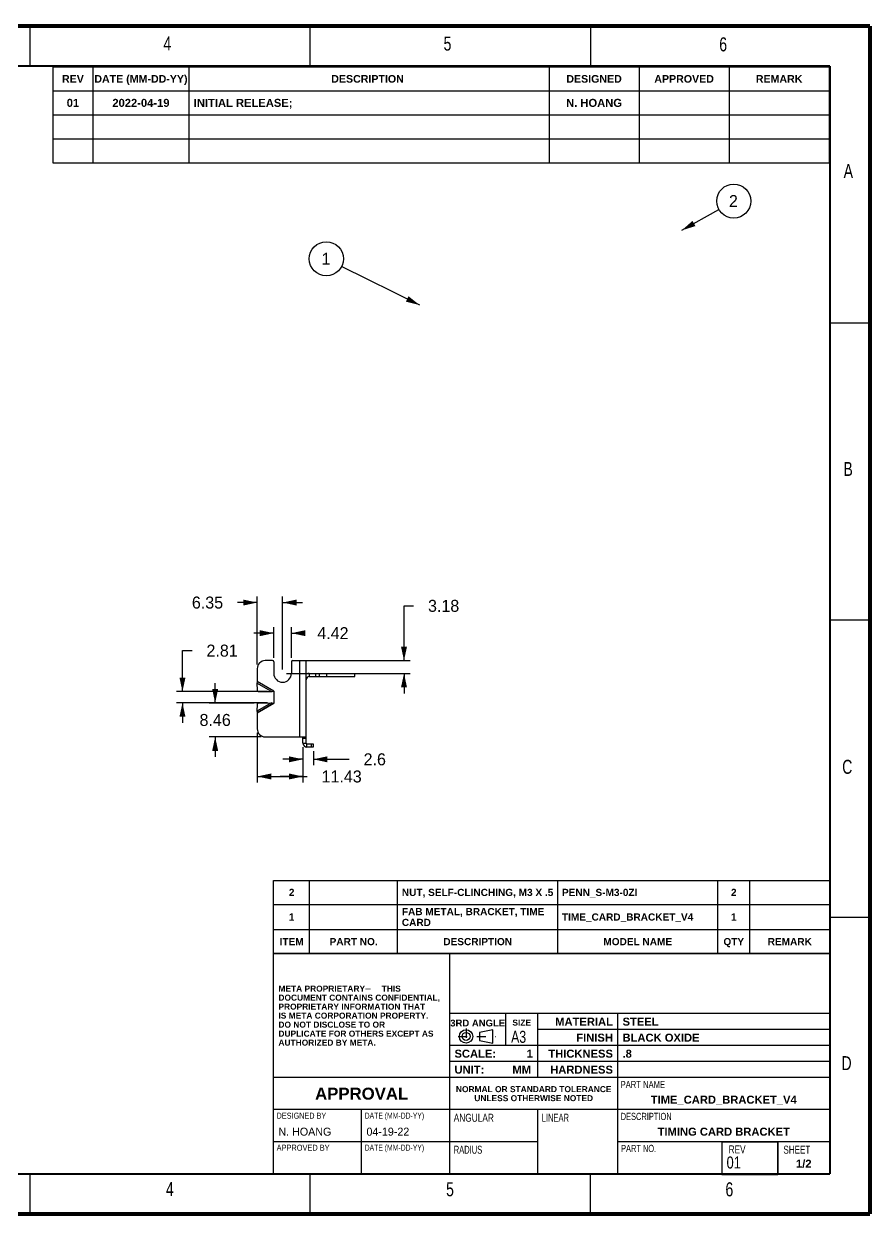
# Model space of a CAD drawing. Extents: x 0 to 420, y 0 to 297.
# Drawn here: x 208.5 to 420.5, y -0.5 to 297.5 of the extents above; entities that cross this region are included whole.
import ezdxf
from ezdxf.enums import TextEntityAlignment as Align

# ---------------------------------------------------------------- set-up
doc = ezdxf.new("R2010")
doc.units = 0
doc.header["$LTSCALE"] = 23.1
doc.linetypes.add('DASHED', pattern=[0.2, 0.1, -0.1])
doc.layers.get('0').update_dxf_attribs({"linetype": 'CONTINUOUS'})
doc.layers.add('03___PRT_ALL_CURVES', color=7, linetype='CONTINUOUS')
doc.styles.get("Standard").update_dxf_attribs({"font": 'gothic.ttf'})
doc.styles.add('TEXTSTYLE_2', font='txt', dxfattribs={"width": 0.75})
doc.styles.add('TEXTSTYLE_3', font='txt', dxfattribs={"width": 0.8})
doc.styles.add('TEXTSTYLE_5', font='arialbd.ttf')
doc.styles.add('TEXTSTYLE_6', font='arialbd.ttf')
doc.styles.add('TEXTSTYLE_7', font='arialbd.ttf')
doc.styles.add('TEXTSTYLE_8', font='txt', dxfattribs={"width": 0.8})
doc.styles.add('TEXTSTYLE_9', font='gdt', dxfattribs={"width": 0.7})
doc.dimstyles.get("Standard").update_dxf_attribs({"dimtxt": 2.5, "dimasz": 2.5, "dimexe": 1.25, "dimexo": 0.625, "dimtad": 1, "dimcen": 2.5, "dimazin": 3, "dimtfac": 1, "dimtmove": 0, "dimatfit": 3})

# ---------------------------------------------------------------- blocks, each defined once
blk = doc.blocks.new('3ND_ANGLE_BL0', base_point=(321.66, 44.42))
at = {"color": 3, "linetype": 'DASHED'}
for p, q in [((319, 46.42), (319, 42.42)), ((317, 44.42), (321, 44.42)), ((321.66, 44.42), (326.33, 44.42))]:
    blk.add_line(p, q, dxfattribs=at)
at = {"color": 3, "linetype": 'CONTINUOUS'}
for p, q in [((325.66, 46.09), (322.33, 45.42)), ((322.33, 45.42), (322.33, 43.42)), ((325.66, 42.75), (325.66, 46.09)), ((322.33, 43.42), (325.66, 42.75))]:
    blk.add_line(p, q, dxfattribs=at)
for radius in [1.67, 1]:
    blk.add_circle((319, 44.42), radius, dxfattribs=at)
blk = doc.blocks.new('_FILLED')
at = {"color": 0, "linetype": 'BYBLOCK'}
blk.add_solid([(0, 0), (-1, 0.214), (-1, -0.214)], dxfattribs=at)
blk = doc.blocks.new('*D20')
at = {"color": 2, "linetype": 'CONTINUOUS'}
for p, q in [((266.81, 120.29), (266.81, 107.89)), ((278.24, 116.75), (278.24, 107.89)), ((266.81, 109.39), (272.52, 109.39)), ((278.24, 109.39), (272.52, 109.39)), ((272.52, 109.39), (279.29, 109.39))]:
    blk.add_line(p, q, dxfattribs=at)
at = {"color": 2, "linetype": 'CONTINUOUS', "xscale": 3.5, "yscale": 3.5, "zscale": 3.5, "rotation": 180}
blk.add_blockref('_FILLED', (266.81, 109.39), dxfattribs=at)
at = {"color": 2, "linetype": 'CONTINUOUS', "xscale": 3.5, "yscale": 3.5, "zscale": 3.5}
blk.add_blockref('_FILLED', (278.24, 109.39), dxfattribs=at)
at = {"color": 2, "linetype": 'CONTINUOUS'}
blk.add_text('11.43', height=3, dxfattribs=at).set_placement((282.89, 107.89))
blk = doc.blocks.new('*D21')
at = {"color": 2, "linetype": 'CONTINUOUS'}
for p, q in [((256.3, 127.75), (256.3, 132.75)), ((266.07, 127.75), (254.8, 127.75)), ((267.81, 119.29), (254.8, 119.29)), ((256.3, 119.29), (256.3, 114.29))]:
    blk.add_line(p, q, dxfattribs=at)
at = {"color": 2, "linetype": 'CONTINUOUS', "xscale": 3.5, "yscale": 3.5, "zscale": 3.5}
for p, rotation in [((256.3, 127.75), 270), ((256.3, 119.29), 90)]:
    blk.add_blockref('_FILLED', p, dxfattribs=dict(at, rotation=rotation))
at = {"color": 2, "linetype": 'CONTINUOUS'}
blk.add_text('8.46', height=3, dxfattribs=at).set_placement((256.3, 122.02), align=Align.CENTER)
blk = doc.blocks.new('*D22')
at = {"color": 2, "linetype": 'CONTINUOUS'}
for p, q in [((248.13, 130.61), (248.13, 140.85)), ((248.13, 140.85), (250.53, 140.85)), ((269.37, 130.61), (246.63, 130.61)), ((269.37, 127.8), (246.63, 127.8)), ((248.13, 127.8), (248.13, 122.8))]:
    blk.add_line(p, q, dxfattribs=at)
at = {"color": 2, "linetype": 'CONTINUOUS', "xscale": 3.5, "yscale": 3.5, "zscale": 3.5}
for p, rotation in [((248.13, 130.61), 270), ((248.13, 127.8), 90)]:
    blk.add_blockref('_FILLED', p, dxfattribs=dict(at, rotation=rotation))
at = {"color": 2, "linetype": 'CONTINUOUS'}
blk.add_text('2.81', height=3, dxfattribs=at).set_placement((254.13, 139.35))
blk = doc.blocks.new('*D23')
at = {"color": 2, "linetype": 'CONTINUOUS'}
for p, q in [((270.95, 139.04), (270.95, 146.71)), ((275.37, 139.04), (275.37, 146.71)), ((270.95, 145.21), (265.95, 145.21)), ((275.37, 145.21), (278.23, 145.21))]:
    blk.add_line(p, q, dxfattribs=at)
at = {"color": 2, "linetype": 'CONTINUOUS', "xscale": 3.5, "yscale": 3.5, "zscale": 3.5}
blk.add_blockref('_FILLED', (270.95, 145.21), dxfattribs=at)
at = {"color": 2, "linetype": 'CONTINUOUS', "xscale": 3.5, "yscale": 3.5, "zscale": 3.5, "rotation": 180}
blk.add_blockref('_FILLED', (275.37, 145.21), dxfattribs=at)
at = {"color": 2, "linetype": 'CONTINUOUS'}
blk.add_text('4.42', height=3, dxfattribs=at).set_placement((281.83, 143.71))
blk = doc.blocks.new('*D24')
at = {"color": 2, "linetype": 'CONTINUOUS'}
for p, q in [((303.5, 138.34), (303.5, 152.04)), ((303.5, 152.04), (305.9, 152.04)), ((278.44, 138.34), (305, 138.34)), ((274.16, 135.16), (305, 135.16)), ((303.5, 135.16), (303.5, 130.16))]:
    blk.add_line(p, q, dxfattribs=at)
at = {"color": 2, "linetype": 'CONTINUOUS', "xscale": 3.5, "yscale": 3.5, "zscale": 3.5}
for p, rotation in [((303.5, 138.34), 270), ((303.5, 135.16), 90)]:
    blk.add_blockref('_FILLED', p, dxfattribs=dict(at, rotation=rotation))
at = {"color": 2, "linetype": 'CONTINUOUS'}
blk.add_text('3.18', height=3, dxfattribs=at).set_placement((309.5, 150.54))
blk = doc.blocks.new('*D25')
at = {"color": 2, "linetype": 'CONTINUOUS'}
for p, q in [((266.81, 152.86), (261.89, 152.86)), ((266.81, 137.34), (266.81, 154.36)), ((273.16, 136.16), (273.16, 154.36)), ((273.16, 152.86), (278.16, 152.86))]:
    blk.add_line(p, q, dxfattribs=at)
at = {"color": 2, "linetype": 'CONTINUOUS', "xscale": 3.5, "yscale": 3.5, "zscale": 3.5}
blk.add_blockref('_FILLED', (266.81, 152.86), dxfattribs=at)
at = {"color": 2, "linetype": 'CONTINUOUS', "xscale": 3.5, "yscale": 3.5, "zscale": 3.5, "rotation": 180}
blk.add_blockref('_FILLED', (273.16, 152.86), dxfattribs=at)
at = {"color": 2, "linetype": 'CONTINUOUS'}
blk.add_text('6.35', height=3, dxfattribs=at).set_placement((258.29, 151.36), align=Align.RIGHT)
blk = doc.blocks.new('*D26')
at = {"color": 2, "linetype": 'CONTINUOUS'}
for p, q in [((278.24, 116.75), (278.24, 112.18)), ((278.24, 113.68), (273.24, 113.68)), ((280.84, 115.75), (280.84, 112.18)), ((280.84, 113.68), (289.8, 113.68))]:
    blk.add_line(p, q, dxfattribs=at)
at = {"color": 2, "linetype": 'CONTINUOUS', "xscale": 3.5, "yscale": 3.5, "zscale": 3.5}
blk.add_blockref('_FILLED', (278.24, 113.68), dxfattribs=at)
at = {"color": 2, "linetype": 'CONTINUOUS', "xscale": 3.5, "yscale": 3.5, "zscale": 3.5, "rotation": 180}
blk.add_blockref('_FILLED', (280.84, 113.68), dxfattribs=at)
at = {"color": 2, "linetype": 'CONTINUOUS'}
blk.add_text('2.6', height=3, dxfattribs=at).set_placement((293.4, 112.18))
blk = doc.blocks.new('BALLOON_BL1', base_point=(284.09, 238.78))
at = {"color": 2, "linetype": 'CONTINUOUS'}
blk.add_circle((284.09, 238.78), 4.26, dxfattribs=at)
blk.add_text(' 1 ', height=3, dxfattribs=at).set_placement((281.77, 237.28))
blk = doc.blocks.new('BALLOON_BL2', base_point=(385.91, 253.2))
at = {"color": 2, "linetype": 'CONTINUOUS'}
blk.add_circle((385.91, 253.2), 4.26, dxfattribs=at)
blk.add_text(' 2 ', height=3, dxfattribs=at).set_placement((383.59, 251.7))

msp = doc.modelspace()

# ---------------------------------------------------------------- linework, layer by layer
at = {"color": 3, "linetype": 'CONTINUOUS'}
for p, q in [((210, 297), (210, 287)), ((280, 297), (280, 287)), ((350.101, 296.792), (350.101, 286.792)), ((410, 222.75), (420, 222.75)), ((410, 148.5), (420, 148.5)), ((279.836, 135.167), (291.178, 135.167)), ((278.236, 117.752), (278.236, 119.292)), ((280.836, 116.752), (279.236, 116.752)), ((410, 74.25), (420, 74.25)), ((210, 10), (210, 0)), ((280, 10), (280, 0)), ((350, 10), (350, 0))]:
    msp.add_line(p, q, dxfattribs=at)
at = {"color": 2, "linetype": 'CONTINUOUS'}
for p, q in [((215.75, 286.75), (409.75, 286.75)), ((215.75, 286.75), (215.75, 262.75)), ((225.75, 286.75), (225.75, 262.75)), ((249.75, 286.75), (249.75, 262.75)), ((339.75, 286.75), (339.75, 262.75)), ((362.25, 286.75), (362.25, 262.75)), ((384.75, 286.75), (384.75, 262.75)), ((409.75, 286.75), (409.75, 262.75)), ((215.75, 280.75), (409.75, 280.75)), ((215.75, 274.75), (409.75, 274.75)), ((215.75, 268.75), (409.75, 268.75)), ((215.75, 262.75), (409.75, 262.75)), ((372.926, 245.892), (382.198, 251.113)), ((307.437, 227.19), (287.91, 236.884)), ((270.913, 65.115), (270.913, 83.415)), ((270.913, 83.415), (409.913, 83.415)), ((279.913, 65.115), (279.913, 83.415)), ((301.913, 65.115), (301.913, 83.415)), ((341.913, 65.115), (341.913, 83.415)), ((381.913, 65.115), (381.913, 83.415)), ((389.913, 65.115), (389.913, 83.415)), ((409.913, 65.115), (409.913, 83.415)), ((270.913, 77.415), (409.913, 77.415)), ((270.913, 71.115), (409.913, 71.115)), ((270.913, 65.115), (409.913, 65.115)), ((314.913, 65.115), (270.913, 65.115)), ((270.913, 10.115), (270.913, 65.115)), ((409.913, 65.115), (314.913, 65.115)), ((314.913, 10.115), (314.913, 65.115)), ((314.913, 10.115), (314.913, 65.115)), ((409.913, 10.115), (409.913, 65.115)), ((409.913, 50.115), (314.913, 50.115)), ((328.913, 42.115), (328.913, 50.115)), ((336.913, 34.115), (336.913, 50.115)), ((356.913, 10.115), (356.913, 50.115)), ((409.913, 46.115), (336.913, 46.115)), ((409.913, 42.115), (314.913, 42.115)), ((409.913, 38.115), (314.913, 38.115)), ((314.913, 34.115), (270.913, 34.115)), ((409.913, 34.115), (314.913, 34.115)), ((314.913, 26.115), (270.913, 26.115)), ((292.913, 10.115), (292.913, 26.115)), ((409.913, 26.115), (314.913, 26.115)), ((336.913, 10.115), (336.913, 26.115)), ((314.913, 18.115), (270.913, 18.115)), ((336.913, 18.115), (314.913, 18.115)), ((409.913, 18.115), (356.913, 18.115)), ((382.913, 18.115), (396.913, 18.115)), ((382.913, 18.115), (382.913, 9.915)), ((396.913, 10.115), (396.913, 18.115)), ((396.913, 18.115), (396.913, 9.915)), ((314.913, 10.115), (270.913, 10.115)), ((409.913, 10.115), (314.913, 10.115)), ((382.913, 9.915), (396.913, 9.915))]:
    msp.add_line(p, q, dxfattribs=at)
at = {"color": 7, "linetype": 'CONTINUOUS'}
for p, q in [((270.646, 138.342), (268.806, 138.342)), ((270.946, 138.042), (270.946, 135.162)), ((275.366, 138.042), (275.366, 135.162)), ((275.666, 138.342), (279.036, 138.342)), ((277.436, 119.292), (277.436, 138.342)), ((279.036, 117.752), (279.036, 138.342)), ((266.806, 136.342), (266.806, 133.146)), ((279.836, 135.167), (279.836, 134.367)), ((279.836, 134.367), (291.178, 134.367)), ((281.369, 135.167), (281.369, 134.367)), ((282.335, 135.167), (282.335, 134.367)), ((284.116, 135.167), (284.116, 134.367)), ((291.178, 134.367), (291.178, 135.167)), ((266.759, 132.853), (266.737, 132.708)), ((266.737, 132.708), (266.764, 130.954)), ((270.375, 130.608), (266.737, 132.708)), ((266.806, 133.146), (266.759, 132.853)), ((270.996, 130.727), (266.806, 133.146)), ((267.066, 130.657), (270.375, 130.608)), ((270.996, 130.727), (270.996, 127.677)), ((270.375, 127.797), (266.737, 125.697)), ((266.764, 127.451), (266.737, 125.697)), ((266.806, 125.258), (270.996, 127.677)), ((266.806, 125.258), (266.806, 121.292)), ((267.066, 127.748), (270.375, 127.797)), ((270.375, 127.797), (270.581, 127.759)), ((270.581, 127.759), (270.996, 127.677)), ((268.806, 119.292), (279.036, 119.292)), ((278.236, 118.992), (279.036, 118.992)), ((278.236, 117.752), (279.036, 117.752)), ((279.236, 117.552), (280.836, 117.552)), ((279.236, 116.752), (279.236, 117.552)), ((280.336, 117.552), (280.336, 116.752)), ((280.836, 117.552), (280.836, 116.752))]:
    msp.add_line(p, q, dxfattribs=at)
at = {"color": 3, "linetype": 'CONTINUOUS'}
for points, const_width in [([(0, 297), (420, 297)], 1), ([(420, 0), (420, 297)], 1), ([(10, 287), (410, 287)], 0.5), ([(410, 10), (410, 287)], 0.5), ([(10, 10), (410, 10)], 0.5), ([(0, 0), (420, 0)], 1)]:
    msp.add_lwpolyline(points, dxfattribs=dict(at, const_width=const_width))
at = {"color": 7, "linetype": 'CONTINUOUS'}
for points in [[(266.764, 130.954), (266.788, 130.842), (266.854, 130.746), (266.951, 130.681), (267.066, 130.657)], [(270.375, 130.608), (270.581, 130.646), (270.996, 130.727)], [(266.737, 125.697), (266.759, 125.552), (266.806, 125.258)], [(267.066, 127.748), (266.951, 127.724), (266.854, 127.659), (266.788, 127.563), (266.764, 127.451)]]:
    msp.add_lwpolyline(points, dxfattribs=at)
for centre, radius, start, end in [((268.806, 136.342), 2, 90, 180), ((270.646, 138.042), 0.3, 0, 90), ((275.666, 138.042), 0.3, 90, 180), ((273.156, 135.162), 2.21, 180, 360), ((279.836, 133.567), 0.8, 90, 180), ((268.806, 121.292), 2, 180, 270), ((279.236, 117.752), 0.2, 180, 270)]:
    msp.add_arc(centre, radius, start, end, dxfattribs=at)
at = {"color": 3, "linetype": 'CONTINUOUS'}
for centre, radius, start, end in [((279.836, 133.567), 1.6, 90, 120), ((279.236, 117.752), 1, 180, 270)]:
    msp.add_arc(centre, radius, start, end, dxfattribs=at)
at = {"color": 2, "linetype": 'CONTINUOUS'}
for points in [[(375.608, 248.263), (372.926, 245.892), (376.344, 246.956)], [(303.968, 228.074), (307.437, 227.19), (304.635, 229.418)]]:
    msp.add_solid(points, dxfattribs=at)
at = {"layer": '03___PRT_ALL_CURVES', "color": 4, "linetype": 'CONTINUOUS'}
for p, q in [((270.996, 130.727), (266.806, 133.146)), ((270.996, 127.677), (266.806, 125.258))]:
    msp.add_line(p, q, dxfattribs=at)

# ---------------------------------------------------------------- block references
at = {"color": 2, "linetype": 'CONTINUOUS'}
for name, p in [('BALLOON_BL2', (385.912, 253.205)), ('BALLOON_BL1', (284.092, 238.78)), ('3ND_ANGLE_BL0', (321.664, 44.42))]:
    msp.add_blockref(name, p, dxfattribs=at)

# ---------------------------------------------------------------- texts
for s, height, style, width, p in [('4', 3.5, 'TEXTSTYLE_2', 0.75, (243.376, 290.847)), ('5', 3.5, 'TEXTSTYLE_2', 0.75, (313.389, 290.81)), ('A', 3.5, 'TEXTSTYLE_2', 0.75, (413.378, 258.967)), ('B', 3.5, 'TEXTSTYLE_2', 0.75, (413.316, 184.49)), ('C', 3.5, 'TEXTSTYLE_2', 0.75, (413.014, 110.053)), ('D', 3.5, 'TEXTSTYLE_2', 0.75, (412.835, 35.991)), ('01', 3, 'TEXTSTYLE_8', 0.8, (384.113, 11.415))]:
    msp.add_text(s, height=height, dxfattribs=dict(at, style=style, width=width)).set_placement(p)
at = {"color": 2, "linetype": 'CONTINUOUS', "style": 'TEXTSTYLE_2', "width": 0.75}
for s, p in [('6', (383.27, 290.628)), ('4', (244.961, 4.518)), ('5', (314.993, 4.47)), ('6', (384.808, 4.459))]:
    msp.add_text(s, height=3.5, dxfattribs=at).set_placement(p, align=Align.CENTER)
at = {"color": 4, "linetype": 'CONTINUOUS'}
for s, height, style, p in [('REV', 1.9, 'TEXTSTYLE_5', (220.75, 282.8)), ('DATE (MM-DD-YY)', 1.9, 'TEXTSTYLE_5', (237.75, 282.8)), ('DESCRIPTION ', 1.9, 'TEXTSTYLE_5', (294.75, 282.8)), ('DESIGNED', 1.9, 'TEXTSTYLE_5', (351, 282.8)), ('APPROVED', 1.9, 'TEXTSTYLE_5', (373.5, 282.8)), ('REMARK', 1.9, 'TEXTSTYLE_5', (397.25, 282.8)), ('ITEM', 1.8, 'TEXTSTYLE_6', (275.413, 67.215)), ('PART NO.', 1.8, 'TEXTSTYLE_6', (290.913, 67.215)), ('DESCRIPTION', 1.8, 'TEXTSTYLE_6', (321.913, 67.215)), ('MODEL NAME', 1.8, 'TEXTSTYLE_6', (361.913, 67.215)), ('QTY', 1.8, 'TEXTSTYLE_6', (385.913, 67.215)), ('REMARK', 1.8, 'TEXTSTYLE_6', (399.913, 67.215))]:
    msp.add_text(s, height=height, dxfattribs=dict(at, style=style)).set_placement(p, align=Align.CENTER)
at = {"color": 2, "linetype": 'CONTINUOUS'}
for s, height, style, p in [('01', 2, 'TEXTSTYLE_5', (220.75, 276.75)), ('2022-04-19', 2, 'TEXTSTYLE_7', (237.75, 276.75)), ('N. HOANG', 2, 'TEXTSTYLE_7', (351, 276.75)), ('2', 1.8, 'TEXTSTYLE_6', (275.413, 79.515)), ('2', 1.8, 'TEXTSTYLE_6', (385.913, 79.515)), ('1', 1.8, 'TEXTSTYLE_6', (275.413, 73.365)), ('1', 1.8, 'TEXTSTYLE_6', (385.913, 73.365)), ('MM', 2, 'TEXTSTYLE_5', (332.913, 35.115)), ('TIME_CARD_BRACKET_V4', 2, 'TEXTSTYLE_5', (383.413, 27.615)), ('TIMING CARD BRACKET', 2, 'TEXTSTYLE_5', (383.413, 19.615)), ('1', 2, 'TEXTSTYLE_5', (402.249, 11.615)), ('/', 2, 'TEXTSTYLE_5', (403.413, 11.615)), ('2', 2, 'TEXTSTYLE_5', (404.576, 11.615))]:
    msp.add_text(s, height=height, dxfattribs=dict(at, style=style)).set_placement(p, align=Align.CENTER)
for s, height, style, p in [('INITIAL RELEASE;', 2, 'TEXTSTYLE_5', (250.95, 276.75)), ('NUT, SELF-CLINCHING, M3 X .5', 1.8, 'TEXTSTYLE_6', (302.963, 79.515)), ('PENN_S-M3-0ZI', 1.8, 'TEXTSTYLE_6', (342.963, 79.515)), ('FAB METAL, BRACKET, TIME ', 1.8, 'TEXTSTYLE_6', (302.963, 74.715)), ('TIME_CARD_BRACKET_V4', 1.8, 'TEXTSTYLE_6', (342.963, 73.365)), ('CARD', 1.8, 'TEXTSTYLE_6', (302.963, 72.015)), ('META PROPRIETARY', 1.5, 'TEXTSTYLE_6', (272.113, 55.615)), (' THIS ', 1.5, 'TEXTSTYLE_6', (297.346, 55.615)), ('DOCUMENT CONTAINS CONFIDENTIAL, ', 1.5, 'TEXTSTYLE_6', (272.113, 53.365)), ('u', 1.5, 'TEXTSTYLE_9', (293.721, 55.615)), ('PROPRIETARY INFORMATION THAT ', 1.5, 'TEXTSTYLE_6', (272.113, 51.115)), ('IS META CORPORATION PROPERTY.', 1.5, 'TEXTSTYLE_6', (272.113, 48.865)), ('DO NOT DISCLOSE TO OR ', 1.5, 'TEXTSTYLE_6', (272.113, 46.615)), ('STEEL ', 2, 'TEXTSTYLE_5', (358.113, 47.115)), ('DUPLICATE FOR OTHERS EXCEPT AS ', 1.5, 'TEXTSTYLE_6', (272.113, 44.365)), ('BLACK OXIDE  ', 2, 'TEXTSTYLE_5', (358.113, 43.115)), ('AUTHORIZED BY META.', 1.5, 'TEXTSTYLE_6', (272.113, 42.115)), ('.8  ', 2, 'TEXTSTYLE_5', (358.113, 39.115))]:
    msp.add_text(s, height=height, dxfattribs=dict(at, style=style)).set_placement(p)
at = {"color": 3, "linetype": 'CONTINUOUS', "style": 'TEXTSTYLE_5'}
for s, height, p in [('3RD ANGLE', 1.7, (321.913, 46.915)), ('SIZE', 1.5, (332.913, 47.115)), ('APPROVAL', 3, (292.913, 28.615)), ('NORMAL OR STANDARD TOLERANCE', 1.5, (335.913, 30.49)), ('UNLESS OTHERWISE NOTED', 1.5, (335.913, 28.24))]:
    msp.add_text(s, height=height, dxfattribs=at).set_placement(p, align=Align.CENTER)
for s, p in [('MATERIAL', (355.713, 47.115)), ('FINISH', (355.713, 43.115)), ('THICKNESS', (355.713, 39.115)), ('HARDNESS', (355.713, 35.115))]:
    msp.add_text(s, height=2, dxfattribs=at).set_placement(p, align=Align.RIGHT)
at = {"color": 3, "linetype": 'CONTINUOUS', "style": 'TEXTSTYLE_3'}
for s, height, width, p in [('A3', 3, 0.766667, (330.264, 42.819)), ('PART NAME', 1.8, 0.792593, (357.631, 31.495)), ('DESIGNED BY', 1.5, 0.724242, (271.653, 23.864)), ('DATE (MM-DD-YY)', 1.5, 0.68, (293.665, 23.866)), ('ANGULAR', 2, 0.77619, (315.925, 23.097)), ('LINEAR', 2, 0.683333, (337.918, 23.102)), ('DESCRIPTION', 1.8, 0.678788, (357.648, 23.525)), ('APPROVED BY', 1.5, 0.769697, (271.669, 15.855)), ('DATE (MM-DD-YY)', 1.5, 0.68, (293.664, 15.867)), ('RADIUS', 2, 0.683333, (315.922, 15.108)), ('PART NO.', 1.8, 0.710417, (357.744, 15.523)), ('REV', 2, 0.766667, (384.645, 15.172))]:
    msp.add_text(s, height=height, dxfattribs=dict(at, width=width)).set_placement(p)
at = {"color": 3, "linetype": 'CONTINUOUS', "style": 'TEXTSTYLE_5'}
for s, p in [('SCALE:', (316.113, 39.115)), ('UNIT:', (316.113, 35.115))]:
    msp.add_text(s, height=2, dxfattribs=at).set_placement(p)
at = {"color": 2, "linetype": 'CONTINUOUS', "style": 'TEXTSTYLE_5'}
msp.add_text('1', height=2, dxfattribs=at).set_placement((335.713, 39.115), align=Align.RIGHT)
at = {"color": 2, "linetype": 'CONTINUOUS'}
for s, p in [('N. HOANG', (272.113, 19.615)), ('04-19-22', (294.113, 19.615))]:
    msp.add_text(s, height=2, dxfattribs=at).set_placement(p)
at = {"color": 3, "linetype": 'CONTINUOUS', "style": 'TEXTSTYLE_3', "width": 0.753333}
msp.add_text('SHEET', height=2, dxfattribs=at).set_placement((401.68, 15.112), align=Align.CENTER)

# ---------------------------------------------------------------- dimensions: what is measured, and where the dimension line sits
at = {"color": 2, "linetype": 'CONTINUOUS'}
for base, p1, p2, picture, middle in [((273.156, 152.864), (266.806, 136.342), (273.156, 135.162), '*D25', (254.274, 152.864)), ((275.366, 145.21), (270.946, 138.042), (275.366, 138.042), '*D23', (285.872, 145.221)), ((280.836, 113.68), (278.236, 117.752), (280.836, 116.752), '*D26', (296.274, 113.68))]:
    dim = msp.add_linear_dim(base=base, p1=p1, p2=p2, dimstyle='Standard', dxfattribs=at)
    dim.commit()
    dim.dimension.update_dxf_attribs({"geometry": picture, "text_midpoint": middle, "dimtype": 128})
for base, p1, p2, angle, picture, middle in [((303.501, 135.162), (277.436, 138.342), (273.156, 135.162), 270, '*D24', (313.552, 152.043)), ((248.132, 127.797), (270.375, 130.608), (270.375, 127.797), 270, '*D22', (257.776, 140.849)), ((256.296, 127.748), (268.806, 119.292), (267.066, 127.748), 90, '*D21', (256.265, 123.52)), ((266.806, 109.386), (278.236, 117.752), (266.806, 121.292), 180, '*D20', (288.322, 109.386))]:
    dim = msp.add_linear_dim(base=base, p1=p1, p2=p2, angle=angle, dimstyle='Standard', dxfattribs=at)
    dim.commit()
    dim.dimension.update_dxf_attribs({"geometry": picture, "text_midpoint": middle, "dimtype": 128})

doc.saveas('drawing.dxf')
